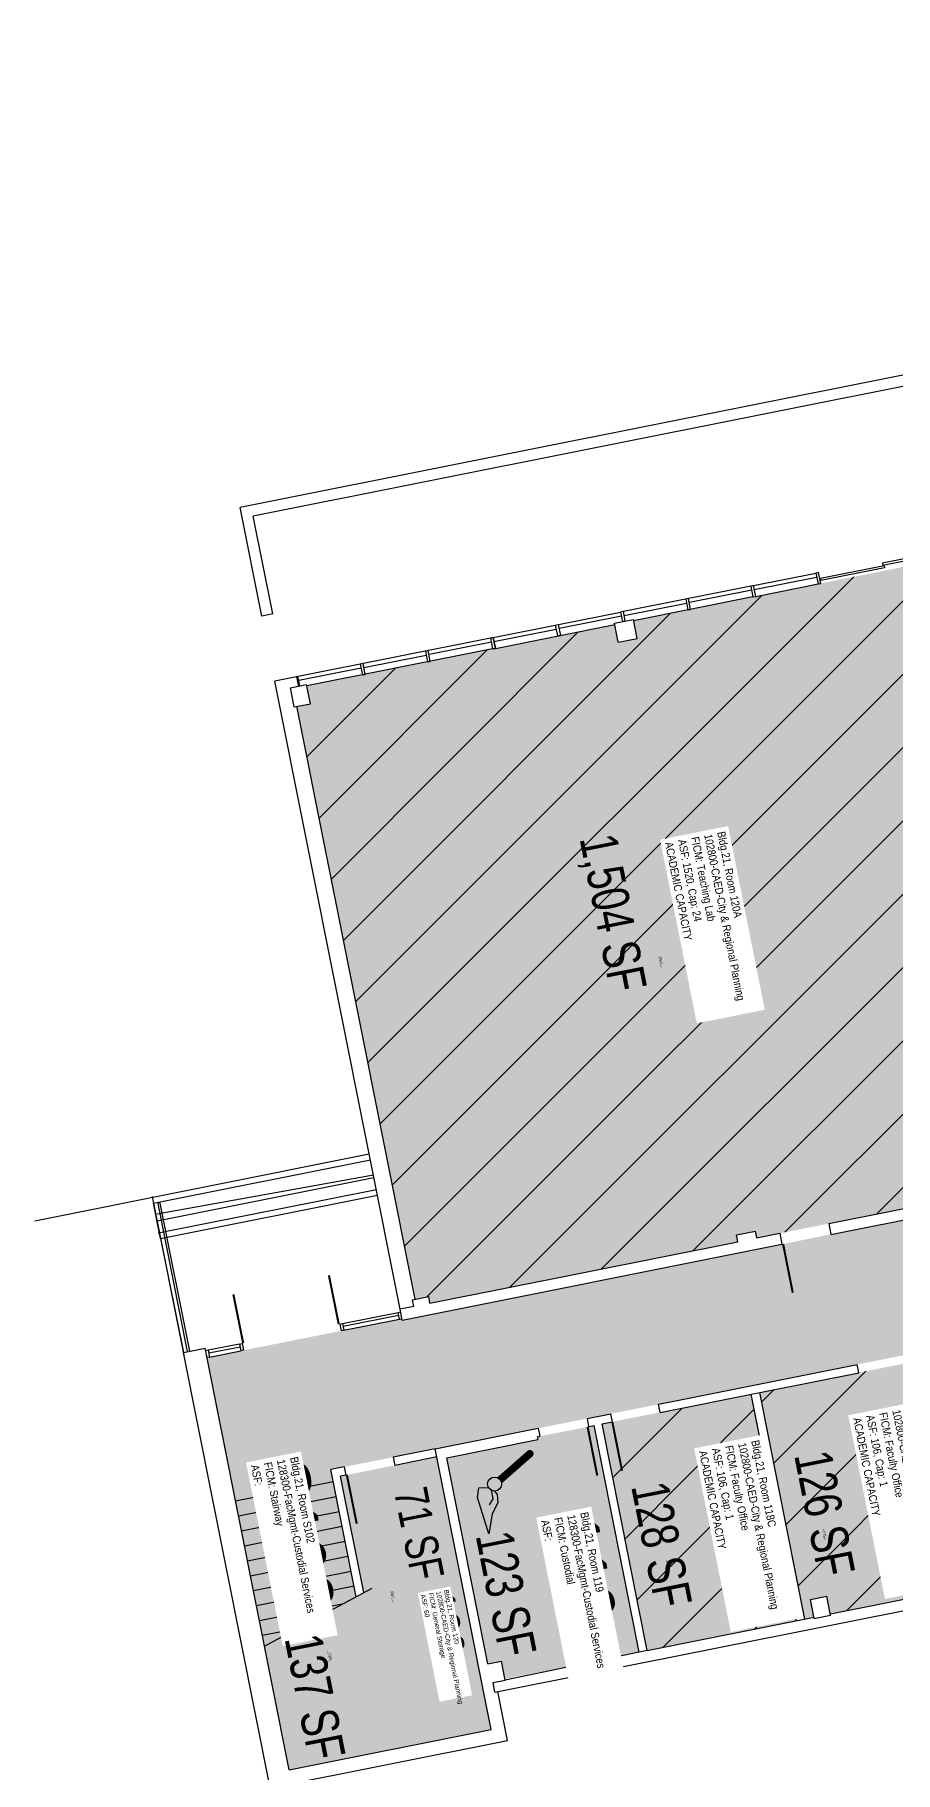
# Model space of a CAD drawing. Header units: inches. Extents: x 69202442 to 69207493, y 27670084 to 27674212.
# Drawn here: x 69202442 to 69203065, y 27672446 to 27673702 of the extents above; entities that cross this region are included whole.
import ezdxf
from ezdxf.enums import TextEntityAlignment as Align

# ---------------------------------------------------------------- set-up
doc = ezdxf.new("R2010")
doc.units = ezdxf.units.IN
doc.header["$LTSCALE"] = 10
doc.header["$MEASUREMENT"] = 0
doc.layers.get('0').update_dxf_attribs({"linetype": 'CONTINUOUS'})
for name, color, linetype in [('A-DOOR', 2, 'CONTINUOUS'), ('A-FLOR', 3, 'CONTINUOUS'), ('A-GLAZ', 1, 'CONTINUOUS'), ('A-IDEN-ICON', 4, 'CONTINUOUS'), ('A-IDEN-RNUM', 7, 'CONTINUOUS'), ('A-IDEN-SNUM', 4, 'CONTINUOUS'), ('A-IDEN-VNUM', 4, 'CONTINUOUS'), ('A-SITE', 3, 'CONTINUOUS'), ('A-WALL', 5, 'CONTINUOUS'), ('AREA-TEXT', 3, 'CONTINUOUS'), ('Rooms-Capacity', 4, 'CONTINUOUS'), ('Rooms-Category-Color', 7, 'CONTINUOUS'), ('Rooms-College-Color', 7, 'CONTINUOUS'), ('Rooms-Department-Color', 7, 'CONTINUOUS'), ('Rooms-Division-Color', 7, 'CONTINUOUS'), ('Rooms-Information', 7, 'CONTINUOUS')]:
    doc.layers.add(name, color=color, linetype=linetype)
doc.styles.add('CP_AREA', font='arial.ttf', dxfattribs={"height": 15})
doc.styles.add('CP_ROOMSNUMBER', font='arial.ttf', dxfattribs={"height": 1})
doc.styles.add('CP_ROOMVNUMBER', font='arial.ttf', dxfattribs={"width": 0.85, "height": 0.075})
pattern_1 = [(45, (0, 0), (-26.516504294, 26.516504294), [])]

# ---------------------------------------------------------------- blocks, each defined once
blk = doc.blocks.new('CPCUST')
for p, q in [((0.0297, -0.0341), (0.0376, -0.0302)), ((0.0376, -0.0302), (0.0533, -0.0324)), ((0.0533, -0.0324), (0.0745, -0.0479)), ((0.0171, -0.0639), (0.02, -0.0466)), ((0.0358, -0.0705), (0.0171, -0.0639)), ((0.0262, -0.0408), (0.0446, -0.0406)), ((0.1117, -0.0625), (0.0358, -0.0705)), ((0.0446, -0.0406), (0.0543, -0.0505)), ((0.0745, -0.0479), (0.1117, -0.0625))]:
    blk.add_line(p, q)
at = {"const_width": 0.015}
blk.add_lwpolyline([(-0.03, 0.05), (0.01, -0.0193)], dxfattribs=at)
at = {"const_width": 0.0075}
blk.add_lwpolyline([(-0.0332, 0.0481, 1), (-0.0268, 0.0519, 1)], format="xyb", close=True, dxfattribs=at)
blk.add_circle((0.0158, -0.0313), 0.0141)

msp = doc.modelspace()

# ---------------------------------------------------------------- hatches: boundary and pattern name
at = {"layer": 'Rooms-Capacity'}
h = msp.add_hatch(dxfattribs=at)
h.set_pattern_fill('ANSI31', color=256, scale=300, style=0)
h.set_pattern_definition(pattern_1)
h.paths.add_polyline_path([(69203165.7, 27672872.4), (69203186.3, 27672876.5), (69203097.2, 27673322.7), (69202875.6, 27673278.5), (69202878.2, 27673265.7), (69202864.4, 27673263), (69202861.9, 27673275.7), (69202639.3, 27673231.3), (69202641.8, 27673218.5), (69202632, 27673216.6), (69202717.6, 27672788), (69202727.4, 27672790), (69202728.3, 27672785.1), (69202744, 27672788.2), (69202783.3, 27672796), (69202950.9, 27672829.5), (69202950, 27672834.4), (69202963.7, 27672837.2), (69202964.7, 27672832.3), (69202981.4, 27672835.6), (69203016.7, 27672842.6), (69203126.5, 27672864.6)])
h = msp.add_hatch(dxfattribs=at)
h.set_pattern_fill('ANSI31', color=256, scale=300, style=0)
h.set_pattern_definition(pattern_1)
h.paths.add_polyline_path([(69202966.6, 27672720.5), (69203074.5, 27672742), (69203107.2, 27672578.2), (69203017.9, 27672560.4), (69203015.4, 27672573.2), (69203003.6, 27672570.8), (69203006.2, 27672558.1), (69202999.3, 27672556.7)])
h = msp.add_hatch(dxfattribs=at)
h.set_pattern_fill('ANSI31', color=256, scale=300, style=0)
h.set_pattern_definition(pattern_1)
h.paths.add_polyline_path([(69202852.8, 27672697.8), (69202960.7, 27672719.3), (69202993.4, 27672555.5), (69202885.5, 27672534)])
at = {"layer": 'Rooms-Category-Color', "true_color": 0xe3f498}
msp.add_hatch(color=61, dxfattribs=at).paths.add_polyline_path([(69203165.7, 27672872.4), (69203186.3, 27672876.5), (69203097.2, 27673322.7), (69202875.6, 27673278.5), (69202878.2, 27673265.7), (69202864.4, 27673263), (69202861.9, 27673275.7), (69202639.3, 27673231.3), (69202641.8, 27673218.5), (69202632, 27673216.6), (69202717.6, 27672788), (69202727.4, 27672790), (69202728.3, 27672785.1), (69202744, 27672788.2), (69202783.3, 27672796), (69202950.9, 27672829.5), (69202950, 27672834.4), (69202963.7, 27672837.2), (69202964.7, 27672832.3), (69202981.4, 27672835.6), (69203016.7, 27672842.6), (69203126.5, 27672864.6)])
at = {"layer": 'Rooms-Category-Color', "true_color": 0xadadad}
for points in [[(69202708.1, 27672773.9), (69202708.3, 27672772.9), (69202745.6, 27672780.4), (69202784.8, 27672788.2), (69202982.9, 27672827.7), (69203018.2, 27672834.8), (69203128.1, 27672856.7), (69203167.3, 27672864.5), (69203342.8, 27672899.6), (69203371.3, 27672905.3), (69203406.6, 27672912.3), (69203417.3, 27672914.5), (69203430.1, 27672917), (69203587, 27672948.3), (69203626.2, 27672956.1), (69203925.3, 27673015.9), (69203960.6, 27673022.9), (69203975.3, 27673025.8), (69204014.6, 27673033.7), (69204163.6, 27673063.4), (69204202.9, 27673071.2), (69204312.7, 27673093.2), (69204348, 27673100.2), (69204475.5, 27673125.7), (69204514.7, 27673133.5), (69204571.6, 27673144.9), (69204590.4, 27673050.7), (69204543.3, 27673041.3), (69204528.6, 27673038.4), (69204508, 27673034.3), (69204493.3, 27673031.3), (69204475.6, 27673027.8), (69204449.2, 27673022.5), (69204440.3, 27673020.8), (69204419.7, 27673016.6), (69204305, 27672993.7), (69204275.6, 27672987.9), (69204183.4, 27672969.5), (69204148.1, 27672962.4), (69203963.7, 27672925.6), (69203965.4, 27672917.3), (69203959.5, 27672916.1), (69203952.7, 27672914.7), (69203930.1, 27672910.2), (69203923.2, 27672908.8), (69203919.3, 27672908.1), (69203912.4, 27672906.7), (69203883, 27672900.8), (69203877.1, 27672899.6), (69203875.5, 27672908), (69203819.6, 27672896.8), (69203784.3, 27672889.8), (69203775.4, 27672888), (69203740.1, 27672881), (69203681.3, 27672869.2), (69203657.8, 27672864.6), (69203651.9, 27672863.4), (69203621.5, 27672857.3), (69203596, 27672852.2), (69203560.7, 27672845.2), (69203404.8, 27672814), (69203369.5, 27672807), (69203360.6, 27672805.2), (69203325.3, 27672798.2), (69203295.9, 27672792.3), (69203260.6, 27672785.3), (69203113.5, 27672755.9), (69203078.2, 27672748.9), (69202939.9, 27672721.3), (69202904.6, 27672714.2), (69202897.8, 27672712.8), (69202862.5, 27672705.8), (69202841.9, 27672701.7), (69202806.6, 27672694.6), (69202803.6, 27672694.1), (69202732, 27672679.8), (69202701.6, 27672673.7), (69202627.1, 27672658.8), (69202591.8, 27672651.8), (69202585.9, 27672650.6), (69202567.1, 27672744.7), (69202566.9, 27672745.7), (69202591.4, 27672750.6)], [(69202770.2, 27672524.2), (69202740.5, 27672673.3), (69202741.4, 27672673.5), (69202797.3, 27672684.6), (69202806.2, 27672686.4), (69202805.8, 27672688.4), (69202807.7, 27672688.8), (69202843, 27672695.8), (69202847, 27672696.6), (69202879.6, 27672532.8), (69202839.4, 27672524.8), (69202836.9, 27672537.5), (69202825.1, 27672535.2), (69202827.7, 27672522.4), (69202782.6, 27672513.4), (69202780, 27672526.2), (69202771.2, 27672524.4)], [(69202656.5, 27672664.7), (69202585.9, 27672650.6), (69202626.4, 27672447.6), (69202772.5, 27672476.8), (69202680.4, 27672575.8), (69202674.9, 27672572.8)]]:
    msp.add_hatch(color=253, dxfattribs=at).paths.add_polyline_path(points)
at = {"layer": 'Rooms-Category-Color', "true_color": 0xfa9ba3}
for points in [[(69202966.6, 27672720.5), (69203074.5, 27672742), (69203107.2, 27672578.2), (69203017.9, 27672560.4), (69203015.4, 27672573.2), (69203003.6, 27672570.8), (69203006.2, 27672558.1), (69202999.3, 27672556.7)], [(69202852.8, 27672697.8), (69202960.7, 27672719.3), (69202993.4, 27672555.5), (69202885.5, 27672534)]]:
    msp.add_hatch(color=241, dxfattribs=at).paths.add_polyline_path(points)
at = {"layer": 'Rooms-Category-Color', "true_color": 0xe3c5e1}
msp.add_hatch(color=254, dxfattribs=at).paths.add_polyline_path([(69202733.2, 27672673.9), (69202772.5, 27672476.8), (69202680.4, 27672575.8), (69202663.6, 27672660)])
at = {"layer": 'Rooms-College-Color', "true_color": 0xe3f498}
for points in [[(69203165.7, 27672872.4), (69203186.3, 27672876.5), (69203097.2, 27673322.7), (69202875.6, 27673278.5), (69202878.2, 27673265.7), (69202864.4, 27673263), (69202861.9, 27673275.7), (69202639.3, 27673231.3), (69202641.8, 27673218.5), (69202632, 27673216.6), (69202717.6, 27672788), (69202727.4, 27672790), (69202728.3, 27672785.1), (69202744, 27672788.2), (69202783.3, 27672796), (69202950.9, 27672829.5), (69202950, 27672834.4), (69202963.7, 27672837.2), (69202964.7, 27672832.3), (69202981.4, 27672835.6), (69203016.7, 27672842.6), (69203126.5, 27672864.6)], [(69202966.6, 27672720.5), (69203074.5, 27672742), (69203107.2, 27672578.2), (69203017.9, 27672560.4), (69203015.4, 27672573.2), (69203003.6, 27672570.8), (69203006.2, 27672558.1), (69202999.3, 27672556.7)], [(69202852.8, 27672697.8), (69202960.7, 27672719.3), (69202993.4, 27672555.5), (69202885.5, 27672534)], [(69202733.2, 27672673.9), (69202772.5, 27672476.8), (69202680.4, 27672575.8), (69202663.6, 27672660)]]:
    msp.add_hatch(color=61, dxfattribs=at).paths.add_polyline_path(points)
at = {"layer": 'Rooms-College-Color', "true_color": 0xadadad}
for points in [[(69202708.1, 27672773.9), (69202708.3, 27672772.9), (69202745.6, 27672780.4), (69202784.8, 27672788.2), (69202982.9, 27672827.7), (69203018.2, 27672834.8), (69203128.1, 27672856.7), (69203167.3, 27672864.5), (69203342.8, 27672899.6), (69203371.3, 27672905.3), (69203406.6, 27672912.3), (69203417.3, 27672914.5), (69203430.1, 27672917), (69203587, 27672948.3), (69203626.2, 27672956.1), (69203925.3, 27673015.9), (69203960.6, 27673022.9), (69203975.3, 27673025.8), (69204014.6, 27673033.7), (69204163.6, 27673063.4), (69204202.9, 27673071.2), (69204312.7, 27673093.2), (69204348, 27673100.2), (69204475.5, 27673125.7), (69204514.7, 27673133.5), (69204571.6, 27673144.9), (69204590.4, 27673050.7), (69204543.3, 27673041.3), (69204528.6, 27673038.4), (69204508, 27673034.3), (69204493.3, 27673031.3), (69204475.6, 27673027.8), (69204449.2, 27673022.5), (69204440.3, 27673020.8), (69204419.7, 27673016.6), (69204305, 27672993.7), (69204275.6, 27672987.9), (69204183.4, 27672969.5), (69204148.1, 27672962.4), (69203963.7, 27672925.6), (69203965.4, 27672917.3), (69203959.5, 27672916.1), (69203952.7, 27672914.7), (69203930.1, 27672910.2), (69203923.2, 27672908.8), (69203919.3, 27672908.1), (69203912.4, 27672906.7), (69203883, 27672900.8), (69203877.1, 27672899.6), (69203875.5, 27672908), (69203819.6, 27672896.8), (69203784.3, 27672889.8), (69203775.4, 27672888), (69203740.1, 27672881), (69203681.3, 27672869.2), (69203657.8, 27672864.6), (69203651.9, 27672863.4), (69203621.5, 27672857.3), (69203596, 27672852.2), (69203560.7, 27672845.2), (69203404.8, 27672814), (69203369.5, 27672807), (69203360.6, 27672805.2), (69203325.3, 27672798.2), (69203295.9, 27672792.3), (69203260.6, 27672785.3), (69203113.5, 27672755.9), (69203078.2, 27672748.9), (69202939.9, 27672721.3), (69202904.6, 27672714.2), (69202897.8, 27672712.8), (69202862.5, 27672705.8), (69202841.9, 27672701.7), (69202806.6, 27672694.6), (69202803.6, 27672694.1), (69202732, 27672679.8), (69202701.6, 27672673.7), (69202627.1, 27672658.8), (69202591.8, 27672651.8), (69202585.9, 27672650.6), (69202567.1, 27672744.7), (69202566.9, 27672745.7), (69202591.4, 27672750.6)], [(69202770.2, 27672524.2), (69202740.5, 27672673.3), (69202741.4, 27672673.5), (69202797.3, 27672684.6), (69202806.2, 27672686.4), (69202805.8, 27672688.4), (69202807.7, 27672688.8), (69202843, 27672695.8), (69202847, 27672696.6), (69202879.6, 27672532.8), (69202839.4, 27672524.8), (69202836.9, 27672537.5), (69202825.1, 27672535.2), (69202827.7, 27672522.4), (69202782.6, 27672513.4), (69202780, 27672526.2), (69202771.2, 27672524.4)], [(69202656.5, 27672664.7), (69202585.9, 27672650.6), (69202626.4, 27672447.6), (69202772.5, 27672476.8), (69202680.4, 27672575.8), (69202674.9, 27672572.8)]]:
    msp.add_hatch(color=253, dxfattribs=at).paths.add_polyline_path(points)
at = {"layer": 'Rooms-Department-Color', "true_color": 0xe3f498}
for points in [[(69203165.7, 27672872.4), (69203186.3, 27672876.5), (69203097.2, 27673322.7), (69202875.6, 27673278.5), (69202878.2, 27673265.7), (69202864.4, 27673263), (69202861.9, 27673275.7), (69202639.3, 27673231.3), (69202641.8, 27673218.5), (69202632, 27673216.6), (69202717.6, 27672788), (69202727.4, 27672790), (69202728.3, 27672785.1), (69202744, 27672788.2), (69202783.3, 27672796), (69202950.9, 27672829.5), (69202950, 27672834.4), (69202963.7, 27672837.2), (69202964.7, 27672832.3), (69202981.4, 27672835.6), (69203016.7, 27672842.6), (69203126.5, 27672864.6)], [(69202966.6, 27672720.5), (69203074.5, 27672742), (69203107.2, 27672578.2), (69203017.9, 27672560.4), (69203015.4, 27672573.2), (69203003.6, 27672570.8), (69203006.2, 27672558.1), (69202999.3, 27672556.7)], [(69202852.8, 27672697.8), (69202960.7, 27672719.3), (69202993.4, 27672555.5), (69202885.5, 27672534)], [(69202733.2, 27672673.9), (69202772.5, 27672476.8), (69202680.4, 27672575.8), (69202663.6, 27672660)]]:
    msp.add_hatch(color=61, dxfattribs=at).paths.add_polyline_path(points)
at = {"layer": 'Rooms-Department-Color', "true_color": 0xacacac}
for points in [[(69202708.1, 27672773.9), (69202708.3, 27672772.9), (69202745.6, 27672780.4), (69202784.8, 27672788.2), (69202982.9, 27672827.7), (69203018.2, 27672834.8), (69203128.1, 27672856.7), (69203167.3, 27672864.5), (69203342.8, 27672899.6), (69203371.3, 27672905.3), (69203406.6, 27672912.3), (69203417.3, 27672914.5), (69203430.1, 27672917), (69203587, 27672948.3), (69203626.2, 27672956.1), (69203925.3, 27673015.9), (69203960.6, 27673022.9), (69203975.3, 27673025.8), (69204014.6, 27673033.7), (69204163.6, 27673063.4), (69204202.9, 27673071.2), (69204312.7, 27673093.2), (69204348, 27673100.2), (69204475.5, 27673125.7), (69204514.7, 27673133.5), (69204571.6, 27673144.9), (69204590.4, 27673050.7), (69204543.3, 27673041.3), (69204528.6, 27673038.4), (69204508, 27673034.3), (69204493.3, 27673031.3), (69204475.6, 27673027.8), (69204449.2, 27673022.5), (69204440.3, 27673020.8), (69204419.7, 27673016.6), (69204305, 27672993.7), (69204275.6, 27672987.9), (69204183.4, 27672969.5), (69204148.1, 27672962.4), (69203963.7, 27672925.6), (69203965.4, 27672917.3), (69203959.5, 27672916.1), (69203952.7, 27672914.7), (69203930.1, 27672910.2), (69203923.2, 27672908.8), (69203919.3, 27672908.1), (69203912.4, 27672906.7), (69203883, 27672900.8), (69203877.1, 27672899.6), (69203875.5, 27672908), (69203819.6, 27672896.8), (69203784.3, 27672889.8), (69203775.4, 27672888), (69203740.1, 27672881), (69203681.3, 27672869.2), (69203657.8, 27672864.6), (69203651.9, 27672863.4), (69203621.5, 27672857.3), (69203596, 27672852.2), (69203560.7, 27672845.2), (69203404.8, 27672814), (69203369.5, 27672807), (69203360.6, 27672805.2), (69203325.3, 27672798.2), (69203295.9, 27672792.3), (69203260.6, 27672785.3), (69203113.5, 27672755.9), (69203078.2, 27672748.9), (69202939.9, 27672721.3), (69202904.6, 27672714.2), (69202897.8, 27672712.8), (69202862.5, 27672705.8), (69202841.9, 27672701.7), (69202806.6, 27672694.6), (69202803.6, 27672694.1), (69202732, 27672679.8), (69202701.6, 27672673.7), (69202627.1, 27672658.8), (69202591.8, 27672651.8), (69202585.9, 27672650.6), (69202567.1, 27672744.7), (69202566.9, 27672745.7), (69202591.4, 27672750.6)], [(69202770.2, 27672524.2), (69202740.5, 27672673.3), (69202741.4, 27672673.5), (69202797.3, 27672684.6), (69202806.2, 27672686.4), (69202805.8, 27672688.4), (69202807.7, 27672688.8), (69202843, 27672695.8), (69202847, 27672696.6), (69202879.6, 27672532.8), (69202839.4, 27672524.8), (69202836.9, 27672537.5), (69202825.1, 27672535.2), (69202827.7, 27672522.4), (69202782.6, 27672513.4), (69202780, 27672526.2), (69202771.2, 27672524.4)], [(69202656.5, 27672664.7), (69202585.9, 27672650.6), (69202626.4, 27672447.6), (69202772.5, 27672476.8), (69202680.4, 27672575.8), (69202674.9, 27672572.8)]]:
    msp.add_hatch(color=253, dxfattribs=at).paths.add_polyline_path(points)
at = {"layer": 'Rooms-Division-Color', "true_color": 0xe3f498}
for points in [[(69203165.7, 27672872.4), (69203186.3, 27672876.5), (69203097.2, 27673322.7), (69202875.6, 27673278.5), (69202878.2, 27673265.7), (69202864.4, 27673263), (69202861.9, 27673275.7), (69202639.3, 27673231.3), (69202641.8, 27673218.5), (69202632, 27673216.6), (69202717.6, 27672788), (69202727.4, 27672790), (69202728.3, 27672785.1), (69202744, 27672788.2), (69202783.3, 27672796), (69202950.9, 27672829.5), (69202950, 27672834.4), (69202963.7, 27672837.2), (69202964.7, 27672832.3), (69202981.4, 27672835.6), (69203016.7, 27672842.6), (69203126.5, 27672864.6)], [(69202966.6, 27672720.5), (69203074.5, 27672742), (69203107.2, 27672578.2), (69203017.9, 27672560.4), (69203015.4, 27672573.2), (69203003.6, 27672570.8), (69203006.2, 27672558.1), (69202999.3, 27672556.7)], [(69202852.8, 27672697.8), (69202960.7, 27672719.3), (69202993.4, 27672555.5), (69202885.5, 27672534)], [(69202733.2, 27672673.9), (69202772.5, 27672476.8), (69202680.4, 27672575.8), (69202663.6, 27672660)]]:
    msp.add_hatch(color=61, dxfattribs=at).paths.add_polyline_path(points)
at = {"layer": 'Rooms-Division-Color', "true_color": 0xadadad}
for points in [[(69202708.1, 27672773.9), (69202708.3, 27672772.9), (69202745.6, 27672780.4), (69202784.8, 27672788.2), (69202982.9, 27672827.7), (69203018.2, 27672834.8), (69203128.1, 27672856.7), (69203167.3, 27672864.5), (69203342.8, 27672899.6), (69203371.3, 27672905.3), (69203406.6, 27672912.3), (69203417.3, 27672914.5), (69203430.1, 27672917), (69203587, 27672948.3), (69203626.2, 27672956.1), (69203925.3, 27673015.9), (69203960.6, 27673022.9), (69203975.3, 27673025.8), (69204014.6, 27673033.7), (69204163.6, 27673063.4), (69204202.9, 27673071.2), (69204312.7, 27673093.2), (69204348, 27673100.2), (69204475.5, 27673125.7), (69204514.7, 27673133.5), (69204571.6, 27673144.9), (69204590.4, 27673050.7), (69204543.3, 27673041.3), (69204528.6, 27673038.4), (69204508, 27673034.3), (69204493.3, 27673031.3), (69204475.6, 27673027.8), (69204449.2, 27673022.5), (69204440.3, 27673020.8), (69204419.7, 27673016.6), (69204305, 27672993.7), (69204275.6, 27672987.9), (69204183.4, 27672969.5), (69204148.1, 27672962.4), (69203963.7, 27672925.6), (69203965.4, 27672917.3), (69203959.5, 27672916.1), (69203952.7, 27672914.7), (69203930.1, 27672910.2), (69203923.2, 27672908.8), (69203919.3, 27672908.1), (69203912.4, 27672906.7), (69203883, 27672900.8), (69203877.1, 27672899.6), (69203875.5, 27672908), (69203819.6, 27672896.8), (69203784.3, 27672889.8), (69203775.4, 27672888), (69203740.1, 27672881), (69203681.3, 27672869.2), (69203657.8, 27672864.6), (69203651.9, 27672863.4), (69203621.5, 27672857.3), (69203596, 27672852.2), (69203560.7, 27672845.2), (69203404.8, 27672814), (69203369.5, 27672807), (69203360.6, 27672805.2), (69203325.3, 27672798.2), (69203295.9, 27672792.3), (69203260.6, 27672785.3), (69203113.5, 27672755.9), (69203078.2, 27672748.9), (69202939.9, 27672721.3), (69202904.6, 27672714.2), (69202897.8, 27672712.8), (69202862.5, 27672705.8), (69202841.9, 27672701.7), (69202806.6, 27672694.6), (69202803.6, 27672694.1), (69202732, 27672679.8), (69202701.6, 27672673.7), (69202627.1, 27672658.8), (69202591.8, 27672651.8), (69202585.9, 27672650.6), (69202567.1, 27672744.7), (69202566.9, 27672745.7), (69202591.4, 27672750.6)], [(69202770.2, 27672524.2), (69202740.5, 27672673.3), (69202741.4, 27672673.5), (69202797.3, 27672684.6), (69202806.2, 27672686.4), (69202805.8, 27672688.4), (69202807.7, 27672688.8), (69202843, 27672695.8), (69202847, 27672696.6), (69202879.6, 27672532.8), (69202839.4, 27672524.8), (69202836.9, 27672537.5), (69202825.1, 27672535.2), (69202827.7, 27672522.4), (69202782.6, 27672513.4), (69202780, 27672526.2), (69202771.2, 27672524.4)], [(69202656.5, 27672664.7), (69202585.9, 27672650.6), (69202626.4, 27672447.6), (69202772.5, 27672476.8), (69202680.4, 27672575.8), (69202674.9, 27672572.8)]]:
    msp.add_hatch(color=253, dxfattribs=at).paths.add_polyline_path(points)

# ---------------------------------------------------------------- linework, layer by layer
at = {"layer": 'A-DOOR'}
for p, q in [((69203101.6, 27673329.2), (69203055.5, 27673320)), ((69203101.9, 27673327.7), (69203055.8, 27673318.5)), ((69203056.8, 27673318.2), (69203010.7, 27673309)), ((69203010.7, 27673309), (69203011, 27673307.5)), ((69203057.1, 27673316.7), (69203011, 27673307.5)), ((69203055.5, 27673320), (69203055.8, 27673318.5)), ((69203056.8, 27673318.2), (69203057.1, 27673316.7))]:
    msp.add_line(p, q, dxfattribs=at)
for points in [[(69202983.7, 27672827.9, 1.5, 1.5, 0), (69202990.7, 27672792.6, 0, 0, 0), (69202991.4, 27672792.7, 0, 0, 0.414214), (69203017.9, 27672836.3, 0, 0, 0.414214)], [(69202662.3, 27672769.9, 1.5, 1.5, 0), (69202655.2, 27672805.2, 0, 0, 0), (69202654.5, 27672805, 0, 0, 0.414214), (69202628, 27672761.5, 0, 0, 0.414214)], [(69202593.2, 27672756.1, 1.5, 1.5, 0), (69202586.1, 27672791.4, 0, 0, 0), (69202586.8, 27672791.5, 0, 0, -0.414214), (69202628, 27672761.5, 0, 0, -0.414214)], [(69203073, 27672741.7, 1.5, 1.5, 0), (69203080.1, 27672706.4, 0, 0, 0), (69203079.3, 27672706.3, 0, 0, -0.414214), (69203038.2, 27672736.3, 0, 0, -0.414214)], [(69202860.2, 27672699.2, 1.5, 1.5, 0), (69202867.2, 27672663.9, 0, 0, 0), (69202867.9, 27672664.1, 0, 0, 0.414214), (69202894.4, 27672707.6, 0, 0, 0.414214)], [(69202842.3, 27672695.7, 1.5, 1.5, 0), (69202849.3, 27672660.4, 0, 0, 0), (69202848.6, 27672660.2, 0, 0, -0.414214), (69202807.4, 27672690.2, 0, 0, -0.414214)], [(69202668.2, 27672660.9, 1.5, 1.5, 0), (69202675.3, 27672625.6, 0, 0, 0), (69202676, 27672625.8, 0, 0, 0.414214), (69202702.5, 27672669.3, 0, 0, 0.414214)]]:
    msp.add_lwpolyline(points, format="xyseb", dxfattribs=at)
at = {"layer": 'A-FLOR'}
for p, q in [((69202528.3, 27672857.3), (69202685.2, 27672888.6)), ((69202530.9, 27672844.6), (69202687.8, 27672875.9)), ((69202533.4, 27672831.8), (69202528.3, 27672857.3)), ((69202553, 27672750.1), (69202531.6, 27672857.1)), ((69202554.5, 27672750.4), (69202533.1, 27672857.4)), ((69202533.4, 27672831.8), (69202690.3, 27672863.2)), ((69202533.4, 27672831.8), (69202549.9, 27672749.5)), ((69202658.3, 27672655.9), (69202587.7, 27672641.8)), ((69202660.4, 27672645.1), (69202589.8, 27672631)), ((69202662.6, 27672634.3), (69202592, 27672620.2)), ((69202664.7, 27672623.5), (69202594.1, 27672609.4)), ((69202666.9, 27672612.7), (69202596.3, 27672598.6)), ((69202669, 27672601.9), (69202598.4, 27672587.8)), ((69202671.2, 27672591.1), (69202600.6, 27672577.1)), ((69202673.4, 27672580.4), (69202602.7, 27672566.3)), ((69202664.8, 27672567.4), (69202604.9, 27672555.5)), ((69202631.7, 27672549.6), (69202607.1, 27672544.7))]:
    msp.add_line(p, q, dxfattribs=at)
msp.add_arc((69202532.4, 27672857.2), 0.75, 11.2884, 191.2884, dxfattribs=at)
at = {"layer": 'A-GLAZ'}
for p, q in [((69202962.3, 27673303.9), (69203007.4, 27673312.9)), ((69202962.8, 27673301), (69203007.9, 27673310)), ((69202960.3, 27673303.5), (69202868.2, 27673285.1)), ((69202961.9, 27673295.7), (69202875.6, 27673278.5)), ((69202961, 27673300.6), (69202915.9, 27673291.6)), ((69202963.9, 27673296.1), (69203009, 27673305.1)), ((69202774, 27673266.3), (69202866.2, 27673284.7)), ((69202868.8, 27673282.2), (69202913.9, 27673291.2)), ((69202774.5, 27673263.4), (69202819.6, 27673272.4)), ((69202775.6, 27673258.5), (69202861.9, 27673275.7)), ((69202866.8, 27673281.8), (69202821.7, 27673272.8)), ((69202772.1, 27673265.9), (69202631.8, 27673238)), ((69202773.6, 27673258.1), (69202639.3, 27673231.3)), ((69202772.7, 27673263), (69202727.6, 27673254)), ((69202680.5, 27673244.6), (69202725.6, 27673253.6)), ((69202678.5, 27673244.2), (69202633.4, 27673235.2)), ((69202665, 27672770.4), (69202705.2, 27672778.4)), ((69202665.4, 27672768.4), (69202705.6, 27672776.5)), ((69202666, 27672765.5), (69202706.2, 27672773.5)), ((69202590.5, 27672755.5), (69202567.9, 27672751)), ((69202568.3, 27672749.1), (69202590.9, 27672753.6)), ((69202568.9, 27672746.1), (69202591.4, 27672750.6))]:
    msp.add_line(p, q, dxfattribs=at)
at = {"layer": 'A-SITE'}
for p, q in [((69204303.5, 27673702.2), (69202591.1, 27673360.3)), ((69204305.1, 27673694.3), (69202600.5, 27673354.1)), ((69202606.7, 27673281.9), (69202591.1, 27673360.3)), ((69202614.6, 27673283.5), (69202600.5, 27673354.1)), ((69202614.6, 27673283.5), (69202606.7, 27673281.9)), ((69202442.4, 27672844.6), (69202684.4, 27672893.1)), ((69202530.9, 27672849.7), (69202687.4, 27672877.8)), ((69202527.4, 27672862.2), (69202550.3, 27672747.5)), ((69202689.5, 27672867.1), (69202531.7, 27672835.6))]:
    msp.add_line(p, q, dxfattribs=at)
at = {"layer": 'A-WALL'}
for p, q in [((69203009.4, 27673313.3), (69203007.4, 27673312.9)), ((69203007.4, 27673312.9), (69203009, 27673305.1)), ((69203010.9, 27673305.5), (69203009.4, 27673313.3)), ((69202962.3, 27673303.9), (69202960.3, 27673303.5)), ((69202960.3, 27673303.5), (69202961.9, 27673295.7)), ((69202961.9, 27673295.7), (69202963.9, 27673296.1)), ((69202963.9, 27673296.1), (69202962.3, 27673303.9)), ((69203009, 27673305.1), (69203010.9, 27673305.5)), ((69202868.2, 27673285.1), (69202866.2, 27673284.7)), ((69202866.2, 27673284.7), (69202867.6, 27673277.9)), ((69202869.5, 27673278.3), (69202868.2, 27673285.1)), ((69202915.2, 27673294.5), (69202913.3, 27673294.1)), ((69202913.3, 27673294.1), (69202914.8, 27673286.3)), ((69202914.8, 27673286.3), (69202916.8, 27673286.7)), ((69202916.8, 27673286.7), (69202915.2, 27673294.5)), ((69202819.1, 27673275.3), (69202821.1, 27673275.7)), ((69202820.7, 27673267.5), (69202819.1, 27673275.3)), ((69202821.1, 27673275.7), (69202822.7, 27673267.9)), ((69202861.7, 27673276.7), (69202875.4, 27673279.4)), ((69202864.4, 27673263), (69202861.7, 27673276.7)), ((69202867.6, 27673277.9), (69202869.5, 27673278.3)), ((69202878.2, 27673265.7), (69202875.4, 27673279.4)), ((69202774, 27673266.3), (69202772.1, 27673265.9)), ((69202772.1, 27673265.9), (69202774, 27673266.3)), ((69202772.1, 27673265.9), (69202773.6, 27673258.1)), ((69202773.6, 27673258.1), (69202775.6, 27673258.5)), ((69202775.6, 27673258.5), (69202773.6, 27673258.1)), ((69202775.6, 27673258.5), (69202774, 27673266.3)), ((69202774, 27673266.3), (69202775.6, 27673258.5)), ((69202822.7, 27673267.9), (69202820.7, 27673267.5)), ((69202864.4, 27673263), (69202878.2, 27673265.7)), ((69202679.9, 27673247.5), (69202677.9, 27673247.2)), ((69202677.9, 27673247.2), (69202679.5, 27673239.3)), ((69202681.4, 27673239.7), (69202679.9, 27673247.5)), ((69202726.9, 27673256.9), (69202725, 27673256.5)), ((69202725, 27673256.5), (69202726.6, 27673248.7)), ((69202726.6, 27673248.7), (69202728.5, 27673249.1)), ((69202728.5, 27673249.1), (69202726.9, 27673256.9)), ((69202631.8, 27673238), (69202616.1, 27673234.8)), ((69202706.8, 27672780.8), (69202616.1, 27673234.8)), ((69202632.8, 27673238.1), (69202631.8, 27673238)), ((69202631.8, 27673238), (69202633.2, 27673231.1)), ((69202634.2, 27673231.3), (69202632.8, 27673238.1)), ((69202679.5, 27673239.3), (69202681.4, 27673239.7)), ((69202627.3, 27673229.9), (69202639.1, 27673232.3)), ((69202630.1, 27673216.2), (69202627.3, 27673229.9)), ((69202633.2, 27673231.1), (69202634.2, 27673231.3)), ((69202641.8, 27673218.5), (69202639.1, 27673232.3)), ((69202630.1, 27673216.2), (69202641.8, 27673218.5)), ((69202717.6, 27672788), (69202632, 27673216.6)), ((69203018.2, 27672834.8), (69203371.3, 27672905.3)), ((69203016.7, 27672842.6), (69203186.3, 27672876.5)), ((69202950, 27672834.4), (69202963.7, 27672837.2)), ((69202950.9, 27672829.5), (69202950, 27672834.4)), ((69202964.7, 27672832.3), (69202963.7, 27672837.2)), ((69202964.7, 27672832.3), (69202981.4, 27672835.6)), ((69202981.4, 27672835.6), (69202982.9, 27672827.7)), ((69203016.7, 27672842.6), (69203018.2, 27672834.8)), ((69202708.3, 27672772.9), (69202982.9, 27672827.7)), ((69202728.3, 27672785.1), (69202950.9, 27672829.5)), ((69202716.6, 27672782.7), (69202706.8, 27672780.8)), ((69202708.3, 27672772.9), (69202706.8, 27672780.8)), ((69202715.6, 27672787.6), (69202727.4, 27672790)), ((69202716.6, 27672782.7), (69202715.6, 27672787.6)), ((69202728.3, 27672785.1), (69202727.4, 27672790)), ((69202663, 27672770), (69202665, 27672770.4)), ((69202663, 27672770), (69202664, 27672765.1)), ((69202665, 27672770.4), (69202666, 27672765.5)), ((69202705.2, 27672778.4), (69202707.2, 27672778.8)), ((69202706.2, 27672773.5), (69202705.2, 27672778.4)), ((69202706.2, 27672773.5), (69202708.1, 27672773.9)), ((69202590.5, 27672755.5), (69202592.4, 27672755.9)), ((69202590.5, 27672755.5), (69202591.4, 27672750.6)), ((69202592.4, 27672755.9), (69202593.4, 27672751)), ((69202666, 27672765.5), (69202664, 27672765.1)), ((69202549.9, 27672749.5), (69202565.6, 27672752.6)), ((69202612.7, 27672434.7), (69202549.9, 27672749.5)), ((69202626.4, 27672447.6), (69202565.6, 27672752.6)), ((69202567.9, 27672751), (69202565.9, 27672750.6)), ((69202568.9, 27672746.1), (69202566.9, 27672745.7)), ((69202567.9, 27672751), (69202568.9, 27672746.1)), ((69202593.4, 27672751), (69202591.4, 27672750.6)), ((69202904.6, 27672714.2), (69203037.3, 27672740.7)), ((69202970.5, 27672721.3), (69203038.4, 27672734.8)), ((69203038.4, 27672734.8), (69203037.3, 27672740.7)), ((69202894.7, 27672706.1), (69202970.5, 27672721.3)), ((69202993.4, 27672555.5), (69202960.7, 27672719.3)), ((69202966.6, 27672720.5), (69202999.3, 27672556.7)), ((69202841.9, 27672701.7), (69202859, 27672705.1)), ((69202860.2, 27672699.2), (69202859, 27672705.1)), ((69202893.6, 27672712), (69202904.6, 27672714.2)), ((69202894.7, 27672706.1), (69202893.6, 27672712)), ((69202732, 27672679.8), (69202806.6, 27672694.6)), ((69202806.6, 27672694.6), (69202807.7, 27672688.8)), ((69202841.9, 27672701.7), (69202843, 27672695.8)), ((69202843, 27672695.8), (69202847, 27672696.6)), ((69202879.6, 27672532.8), (69202847, 27672696.6)), ((69202852.8, 27672697.8), (69202860.2, 27672699.2)), ((69202885.5, 27672534), (69202852.8, 27672697.8)), ((69202740.5, 27672673.3), (69202806.2, 27672686.4)), ((69202805.8, 27672688.4), (69202807.7, 27672688.8)), ((69202805.8, 27672688.4), (69202806.2, 27672686.4)), ((69202732, 27672679.8), (69202701.6, 27672673.7)), ((69202701.6, 27672673.7), (69202702.8, 27672667.8)), ((69202733.2, 27672673.9), (69202702.8, 27672667.8)), ((69202772.5, 27672476.8), (69202732, 27672679.8)), ((69202770.2, 27672524.2), (69202740.5, 27672673.3)), ((69202666.3, 27672666.7), (69202656.5, 27672664.7)), ((69202674.9, 27672572.8), (69202656.5, 27672664.7)), ((69202667.5, 27672660.8), (69202663.6, 27672660)), ((69202680.4, 27672575.8), (69202663.6, 27672660)), ((69202666.3, 27672666.7), (69202667.5, 27672660.8)), ((69203017.9, 27672560.4), (69203240.5, 27672604.9)), ((69202775.3, 27672503.8), (69203254.8, 27672599.6)), ((69202642.4, 27672555.4), (69202686.5, 27672579.1)), ((69203003.6, 27672570.8), (69203015.4, 27672573.2)), ((69203006.3, 27672557.1), (69203003.6, 27672570.8)), ((69203018.1, 27672559.4), (69203015.4, 27672573.2)), ((69202637.6, 27672560.3), (69202640.5, 27672550.7)), ((69202638.1, 27672553), (69202637.6, 27672560.3)), ((69202640.5, 27672550.7), (69202640.7, 27672559.9)), ((69202640.7, 27672559.9), (69202642.4, 27672555.4)), ((69202885.5, 27672534), (69203006.2, 27672558.1)), ((69203006.3, 27672557.1), (69203018.1, 27672559.4)), ((69202608.6, 27672537.2), (69202638.1, 27672553)), ((69202825.1, 27672535.2), (69202836.9, 27672537.5)), ((69202827.8, 27672521.9), (69202825.1, 27672535.2)), ((69202839.5, 27672524.4), (69202836.9, 27672537.5)), ((69202885.5, 27672534), (69202879.6, 27672532.8)), ((69202770.2, 27672524.2), (69202780, 27672526.2)), ((69202782.8, 27672512.5), (69202780, 27672526.2)), ((69202773.9, 27672510.7), (69202782.8, 27672512.5)), ((69202775.3, 27672503.8), (69202773.9, 27672510.7)), ((69202784.3, 27672468.9), (69202777.3, 27672504.2)), ((69202612.7, 27672434.7), (69202784.3, 27672468.9)), ((69202626.4, 27672447.6), (69202772.5, 27672476.8))]:
    msp.add_line(p, q, dxfattribs=at)
msp.add_lwpolyline([(69202879.6, 27672532.8), (69202782.8, 27672512.5)], dxfattribs=at)

# ---------------------------------------------------------------- block references
at = {"layer": 'A-IDEN-ICON', "xscale": 360, "yscale": 360, "zscale": 360, "rotation": 281.2883905622356}
msp.add_blockref('CPCUST', (69202785, 27672662.1), dxfattribs=at)

# ---------------------------------------------------------------- texts
at = {"layer": 'A-IDEN-RNUM', "style": 'CP_ROOMSNUMBER', "width": 0.85}
for s, p in [('0120-A0', (69202894.7, 27673035.5)), ('0118-B0', (69203013.1, 27672621.6)), ('0118-C0', (69202899.9, 27672599)), ('0119-00', (69202793.2, 27672588.8)), ('0120-00', (69202700.8, 27672576.6))]:
    msp.add_text(s, height=1, rotation=281.29, dxfattribs=at).set_placement(p)
msp.add_text('S102-00', height=0.96, rotation=281.29, dxfattribs=at).set_placement((69202656.5, 27672530), align=Align.MIDDLE)
at = {"layer": 'A-IDEN-SNUM', "style": 'CP_ROOMSNUMBER', "width": 0.85}
for s, p in [('02100120A0', (69202893.6, 27673035.3)), ('02100118B0', (69203011.9, 27672621.4)), ('02100118C0', (69202898.8, 27672598.8)), ('0210011900', (69202792, 27672588.6)), ('0210012000', (69202699.6, 27672576.4))]:
    msp.add_text(s, height=1, rotation=281.29, dxfattribs=at).set_placement(p)
msp.add_text('0210S10200', height=0.96, rotation=281.29, dxfattribs=at).set_placement((69202655.3, 27672529.8), align=Align.MIDDLE)
at = {"layer": 'A-IDEN-VNUM', "style": 'CP_ROOMVNUMBER', "width": 0.85}
for s, height, p in [('120A', 40.5, (69202928.9, 27673066.8)), ('118B', 40.5, (69203065.1, 27672650.6)), ('S102', 40.5, (69202629.4, 27672616.5)), ('118C', 40.5, (69202953.8, 27672625.4)), ('119', 40.5, (69202836.2, 27672592.3)), ('120', 24, (69202737.9, 27672553.2))]:
    msp.add_text(s, height=height, rotation=281.2884, dxfattribs=at).set_placement(p, align=Align.MIDDLE_CENTER)
at = {"layer": 'AREA-TEXT', "style": 'CP_AREA', "width": 0.75}
for s, height, p in [('1,504 SF', 27, (69202860.9, 27673067.4)), ('126 SF', 27, (69203013.8, 27672633.1)), ('71 SF', 24, (69202720.5, 27672618.5)), ('128 SF', 27, (69202895.9, 27672610.6)), ('123 SF', 27, (69202783.4, 27672575)), ('137 SF', 27, (69202645.2, 27672500.5))]:
    msp.add_text(s, height=height, rotation=281.2884, dxfattribs=at).set_placement(p, align=Align.MIDDLE_CENTER)

# ---------------------------------------------------------------- next in the draw order: texts
at = {"layer": 'Rooms-Information', "attachment_point": 7, "rotation": 281.2884, "style": 'CP_ROOMVNUMBER', "bg_fill": 3, "box_fill_scale": 1.5, "bg_fill_color": 256, "bg_fill_true_color": 13158600, "bg_fill_transparency": 0}
for s, insert, char_height, width in [('Bldg.21, Room 120A^M^J102800-CAED-City & Regional Planning^M^JFICM: Teaching Lab^M^JASF: 1520, Cap: 24^M^JACADEMIC CAPACITY', (69202898.1, 27673117.9), 5.7857, 129.6), ('Bldg.21, Room 118B^M^J102800-CAED-City & Regional Planning^M^JFICM: Faculty Office^M^JASF: 106, Cap: 1^M^JACADEMIC CAPACITY', (69203034.2, 27672701.7), 5.7857, 129.6), ('Bldg.21, Room 118C^M^J102800-CAED-City & Regional Planning^M^JFICM: Faculty Office^M^JASF: 106, Cap: 1^M^JACADEMIC CAPACITY', (69202922.7, 27672677.8), 5.7857, 129.6), ('Bldg.21, Room S102^M^J128300-FacMgmt-Custodial Services^M^JFICM: Stairway^M^JASF: ', (69202598.6, 27672667.6), 5.786, 129.6), ('Bldg.21, Room 119^M^J128300-FacMgmt-Custodial Services^M^JFICM: Custodial^M^JASF: ', (69202808.5, 27672627.7), 5.786, 129.6), ('Bldg.21, Room 120^M^J102800-CAED-City & Regional Planning^M^JFICM: General Storage^M^JASF: 60', (69202721.5, 27672574.2), 3.429, 76.8)]:
    msp.add_mtext(s, dxfattribs=dict(at, insert=insert, char_height=char_height, width=width))

doc.saveas('drawing.dxf')
